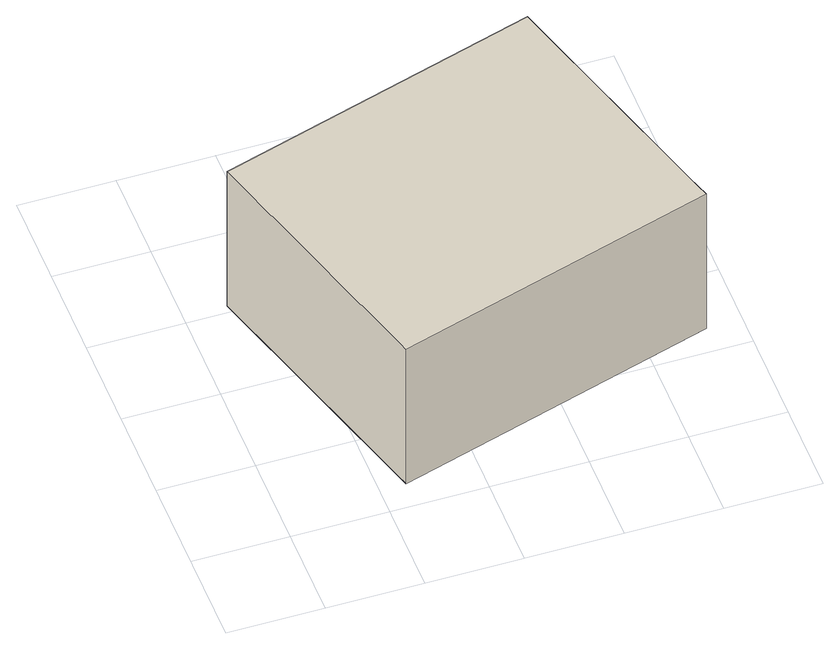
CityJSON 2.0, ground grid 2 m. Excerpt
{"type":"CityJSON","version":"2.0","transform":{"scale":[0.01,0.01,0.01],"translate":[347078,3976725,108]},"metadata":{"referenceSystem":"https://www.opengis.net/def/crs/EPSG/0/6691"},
"CityObjects":{
"building1":{"type":"Building","attributes":{"土砂災害警戒区域.現象区分":"2","土砂災害警戒区域.区域区分":"2","measuredHeight":3.6},"geometry":[{"type":"Solid","lod":"1","boundaries":[[[[0,1,2,3,4]],[[3,5,6,4]],[[2,7,5,3]],[[1,8,7,2]],[[0,9,8,1]],[[4,6,9,0]],[[5,7,8,9,6]]]]}]}
},
"vertices":[
[761,817,24],[911,311,24],[926,261,24],[253,60,24],[88,617,24],[253,60,388],[88,617,388],[926,261,388],[911,311,388],[761,817,388]
]}
